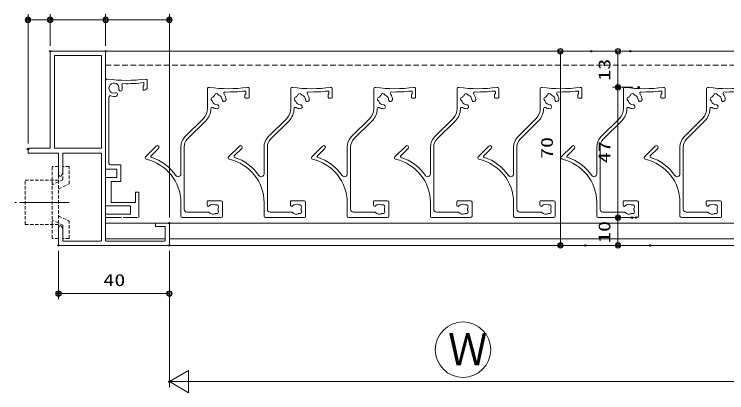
# Model space of a CAD drawing. Units: millimetres on the paper. Extents: x -395 to 395, y -281 to 281.
# Drawn here: x -36.7 to 220.2, y -133.9 to 2.6 of the extents above; entities that cross this region are included whole.
import ezdxf
from ezdxf.enums import TextEntityAlignment as Align

# ---------------------------------------------------------------- set-up
doc = ezdxf.new("R2010")
doc.units = ezdxf.units.MM
doc.header["$PDMODE"] = 32
doc.header["$PDSIZE"] = 0.5
for name, pattern in [('DASHED1', [1.8, 1.2, -0.6]), ('DASHED2', [3, 2, -1]), ('LONG_DOUBLE_CHAIN', [21.8, 18, -1, 0.6, -0.6, 0.6, -1])]:
    doc.linetypes.add(name, pattern=pattern)
for name, color, linetype, lineweight in [('0-2_USERZ', 3, 'Continuous', 9), ('0-4__0-0_', 2, 'Continuous', 9), ('0-6__0-7_', 7, 'Continuous', 9), ('0-7_YSS_ZEN', 6, 'Continuous', 9), ('0-8_0', 7, 'Continuous', 9), ('0-A_SHAPE', 7, 'Continuous', 9), ('0-B_SUNPOU', 3, 'Continuous', 9), ('0-E_KATAZAI', 7, 'Continuous', 9)]:
    doc.layers.add(name, color=color, linetype=linetype, lineweight=lineweight)
for name, color, linetype in [('0-9_DEFPOINTS', 1, 'Continuous'), ('0-C_YKK_H1901', 7, 'Continuous'), ('0-F_PROCESSING', 7, 'Continuous')]:
    doc.layers.add(name, color=color, linetype=linetype)
doc.styles.add('ＭＳ ゴシック', font='')
doc.styles.get('ＭＳ ゴシック').set_extended_font_data('MS Gothic')

# ---------------------------------------------------------------- blocks, each defined once
blk = doc.blocks.new('DOT1')
at = {"layer": '0-8_0'}
blk.add_line((0, 0), (-1, 0), dxfattribs=at)
for radius in [0.5, 0.325]:
    blk.add_circle((0, 0), radius, dxfattribs=at)
blk = doc.blocks.new('HANE-L')
at = {"layer": '0-E_KATAZAI'}
for p, q in [((0, 49.5), (0, 17.5)), ((15, 47), (15, 49.5)), ((14, 46), (13.5, 46)), ((1.2, 43.454), (1.2, 42.014)), ((1.2, 19.5), (1.2, 42.583)), ((1.7, 19), (5.5, 19)), ((5.5, 13), (5.5, 19)), ((0, 17.5), (4, 17.5)), ((4, 14.5), (4, 17.5)), ((0, 14.5), (4, 14.5)), ((0, 4.201), (0, 14.5)), ((2, 5.401), (2, 13)), ((2, 13), (5.5, 13)), ((4.5, 13), (4.488, 13)), ((10.8, 5.401), (10.8, 9.201)), ((10.8, 5.401), (2, 5.401)), ((9, 4.201), (0, 4.201)), ((9, 1.201), (9, 4.201)), ((9, 1.201), (0, 1.201)), ((0, 0), (0, 1.201)), ((0, 0), (5.711, 0)), ((6.289, 0), (11.5, 0))]:
    blk.add_line(p, q, dxfattribs=at)
for points in [[(13.5, 46), (13.5, 47.5), (13.8, 47.5), (13.8, 48.702)], [(12, 0), (12, 9.201), (10.8, 9.201)]]:
    blk.add_lwpolyline(points, dxfattribs=at)
for centre, radius, start, end in [((0.5, 49.5), 0.5, 82.03235, 180), ((7.5, 99.512), 50, 262.03235, 278.00802), ((14.5, 49.5), 0.5, 0, 97.96764), ((3, 46.707), 1.8, 349.11757, 287.58758), ((5.357, 46.254), 0.6, 169.11757, 349.11757), ((6.315, 47.829), 0.5, 88.68687, 198.70083), ((3, 46.704), 3, 349.11757, 18.70084), ((3, 46.704), 3, 349.11757, 18.70084), ((7.5, 99.512), 51.2, 268.68686, 277.06797), ((14, 47), 1, 270, 0), ((1.7, 43.457), 0.5, 68.19625, 180), ((1.7, 43.454), 0.5, 68.19625, 180), ((1.7, 43.454), 0.5, 68.19625, 180), ((3, 46.707), 3, 248.19625, 287.58758), ((3.725, 44.416), 0.6, 287.58758, 107.58758), ((1.7, 19.5), 0.5, 180, 270)]:
    blk.add_arc(centre, radius, start, end, dxfattribs=at)
blk = doc.blocks.new('3K-57471')
at = {"layer": '0-A_SHAPE'}
for p, q in [((9.62, 39.338), (9.62, 46.5)), ((24.62, 46.5), (24.62, 43.38)), ((23.12, 43.38), (23.12, 44.28)), ((23.42, 44.8), (23.42, 45.363)), ((24.32, 43.08), (23.42, 43.08)), ((1.464, 29.112), (8.156, 35.803)), ((9.004, 34.954), (2.313, 28.263)), ((-12.794, 21.894), (-8.893, 25.794)), ((-8.044, 24.946), (-10.73, 22.26)), ((0, 15.736), (0, 25.576)), ((1.2, 25.576), (1.2, 3)), ((0, 0.5), (0, 5.429)), ((9.5, 4.486), (9.5, 5.8)), ((9.8, 6.1), (14.5, 6.1)), ((15, 5.6), (15, 0.5)), ((14.5, 0), (0.5, 0)), ((2.2, 2), (9.975, 2))]:
    blk.add_line(p, q, dxfattribs=at)
for centre, radius, start, end in [((10.12, 46.5), 0.5, 82.03236, 180), ((17.12, 96.512), 50, 262.03236, 277.96764), ((24.12, 46.5), 0.5, 0, 97.96764), ((13.12, 42.5), 1.8, 128.09805, 141.90195), ((11.824, 44.153), 0.3, 308.09805, 350.38402), ((12.86, 43.977), 0.75, 29.61598, 170.38402), ((13.772, 44.496), 0.3, 209.61598, 251.90195), ((13.12, 42.5), 1.8, 1.2602, 71.90195), ((15.999, 44.825), 0.5, 88.75705, 218.92388), ((13.12, 42.5), 3.2, 1.2602, 38.92388), ((17.12, 96.512), 51.2, 268.75705, 276.69043), ((23.12, 45.363), 0.3, 0, 96.69043), ((23.42, 44.28), 0.3, 120, 180), ((23.12, 44.8), 0.3, 300, 0), ((11.643, 42.76), 0.75, 99.61598, 240.38402), ((11.124, 41.848), 0.3, 18.09805, 60.38402), ((13.12, 42.5), 1.8, 198.09805, 268.7398), ((11.467, 43.796), 0.3, 279.61598, 321.90195), ((15.619, 42.555), 0.7, 181.2602, 1.2602), ((23.42, 43.38), 0.3, 180, 270), ((24.32, 43.38), 0.3, 270, 0), ((4.62, 39.338), 5, 315, 0), ((4.62, 39.338), 6.2, 315, 359.39656), ((11.32, 39.268), 0.5, 60.8835, 179.39656), ((13.12, 42.5), 3.2, 240.8835, 268.7398), ((13.065, 40.001), 0.7, 268.7398, 88.7398), ((5, 25.576), 5, 135, 180), ((-8.469, 25.37), 0.6, 315, 135), ((5, 25.576), 3.8, 135, 180), ((-12.44, 21.54), 0.5, 135, 257.54002), ((-16, 5.429), 16, 0, 77.54002), ((-10.518, 22.048), 0.3, 135, 251.74428), ((-16, 5.429), 17.2, 34.49498, 71.74428), ((-1, 15.736), 1, 214.49498, 0), ((9.8, 5.8), 0.3, 90, 180), ((14.5, 5.6), 0.5, 0, 90), ((2.2, 3), 1, 180, 270), ((9.922, 4.486), 0.422, 180, 319.05695), ((11.6, 3.03), 1.8, 63.09805, 139.05695), ((12.55, 4.903), 0.3, 243.09805, 285.38402), ((12.829, 3.89), 0.75, 324.61598, 105.38402), ((12.829, 2.17), 0.75, 254.61598, 35.38402), ((13.685, 3.282), 0.3, 144.61598, 186.90195), ((13.685, 2.778), 0.3, 173.09805, 215.38402), ((11.6, 3.03), 1.8, 353.09805, 6.90195), ((0.5, 0.5), 0.5, 180, 270), ((9.975, 1.7), 0.3, 39.29648, 90), ((11.6, 3.03), 1.8, 219.29648, 296.90195), ((12.55, 1.157), 0.3, 74.61598, 116.90195), ((14.5, 0.5), 0.5, 270, 0)]:
    blk.add_arc(centre, radius, start, end, dxfattribs=at)
blk = doc.blocks.new('K-12688')
at = {"layer": '0-8_0', "color": 4, "linetype": 'DASHED1'}
for p, q in [((-6.721, 3.9), (-13, 3.9)), ((-13, 3.9), (-13, 1.6)), ((-4.903, 0), (-6.721, 3.9)), ((4.903, 0), (6.721, 3.9)), ((13.003, 3.9), (6.721, 3.9)), ((13.003, 3.9), (13.003, 1.6)), ((-8.187, 1.6), (-13, 1.6)), ((13, 0), (-13, 0)), ((-13, 0), (-13, -2.3)), ((-8.187, 1.6), (-7.44, 0)), ((-8, 0), (-8, -12)), ((-7.44, 0), (-6.368, -2.3)), ((7.44, 0), (6.368, -2.3)), ((8.186, 1.6), (7.44, 0)), ((8, 0), (8, -12)), ((13.003, 1.6), (8.186, 1.6)), ((13, 0), (13, -2.3)), ((-8, -2.3), (-13, -2.3)), ((8, -2.3), (-8, -2.3)), ((13, -2.3), (8, -2.3)), ((8, -12), (-8, -12))]:
    blk.add_line(p, q, dxfattribs=at)
at = {"layer": '0-8_0', "color": 4, "linetype": 'LONG_DOUBLE_CHAIN'}
blk.add_line((0, 3.9), (0, -15.96), dxfattribs=at)
blk = doc.blocks.new('TWAKU_W')
at = {"layer": '0-2_USERZ', "color": 7}
blk.add_line((42.004, 33.2), (42.004, 26.2), dxfattribs=at)
at = {"layer": '0-8_0'}
for p, q in [((25, 1.8), (25, 70)), ((25, 70), (45.004, 70)), ((45.004, 70), (45.004, 35)), ((26.5, 35), (26.5, 68.5)), ((26.5, 68.5), (43.504, 68.5)), ((43.504, 68.5), (43.504, 35)), ((43.504, 35), (26.5, 35)), ((45.004, 35), (52.704, 35)), ((53.004, 34.7), (53.004, 33.5)), ((40.404, 33.2), (26.5, 33.2)), ((26.5, 33.2), (26.5, 1.8)), ((52.704, 33.2), (42.004, 33.2)), ((42.004, 33.2), (42.004, 25.5)), ((7, 8), (2, 8)), ((7, 6.8), (7, 8)), ((3.5, 6.8), (3.5, 1.8)), ((7, 6.8), (3.5, 6.8)), ((42.004, 6.5), (42.004, 0)), ((3.8, 1.5), (24.7, 1.5)), ((26.8, 1.5), (40.404, 1.5))]:
    blk.add_line(p, q, dxfattribs=at)
for points in [[(41.504, 25), (41.034, 25), (40.404, 26.091), (40.404, 33.2)], [(42.004, 0), (2, 0), (2, 8)], [(40.404, 1.5), (40.404, 5.909), (41.034, 7), (41.504, 7)]]:
    blk.add_lwpolyline(points, dxfattribs=at)
for centre, radius, start, end in [((52.704, 34.7), 0.3, 360, 90), ((52.704, 33.5), 0.3, 270, 0), ((41.504, 25.5), 0.5, 270, 0), ((41.504, 6.5), 0.5, 0, 90), ((3.8, 1.8), 0.3, 180, 270), ((24.7, 1.8), 0.3, 270, 0), ((26.8, 1.8), 0.3, 180, 270)]:
    blk.add_arc(centre, radius, start, end, dxfattribs=at)
blk = doc.blocks.new('ALW1')
at = {"layer": '0-8_0'}
blk.add_line((0, 0), (-1, 0), dxfattribs=at)
blk.add_lwpolyline([(-0.34641, -0.2), (0, 0), (-0.34641, 0.2)], close=True, dxfattribs=at)

msp = doc.modelspace()

# ---------------------------------------------------------------- linework, layer by layer
at = {"layer": '0-2_USERZ'}
for p, q in [((-31.743, -44.06), (-31.743, 2.594)), ((-23.743, -8.76), (-23.743, 2.594)), ((-23.743, -8.76), (-23.743, 2.594)), ((-3.739, -8.76), (-3.739, 2.594)), ((-3.739, -8.76), (-3.739, 2.594)), ((19.261, -70.76), (19.261, 2.594)), ((-25.743, 0.594), (-29.743, 0.594)), ((-5.739, 0.594), (-21.743, 0.594)), ((-1.739, 0.594), (17.261, 0.594)), ((169.46, -10.76), (158.272, -10.76)), ((160.272, -12.76), (160.272, -78.76)), ((167.224, -80.76), (158.272, -80.76))]:
    msp.add_line(p, q, dxfattribs=at)
at = {"layer": '0-4__0-0_'}
for p, q in [((-3.739, -10.76), (253.716, -10.76)), ((-3.739, -72.76), (253.263, -72.76)), ((17.761, -78.46), (-3.739, -78.46)), ((19.261, -78.46), (230.263, -78.46)), ((19.261, -80.76), (230.263, -80.76))]:
    msp.add_line(p, q, dxfattribs=at)
at = {"layer": '0-4__0-0_', "linetype": 'DASHED2'}
msp.add_line((-3.739, -15.76), (253.716, -15.76), dxfattribs=at)
at = {"layer": '0-6__0-7_'}
msp.add_circle((125.15, -118.394), 10, dxfattribs=at)
at = {"layer": '0-7_YSS_ZEN'}
for p, q in [((19.261, -82.76), (19.261, -131.916)), ((210.263, -129.916), (39.261, -129.916))]:
    msp.add_line(p, q, dxfattribs=at)
at = {"layer": '0-9_DEFPOINTS'}
for p in [(-31.743, 0.594), (-23.743, 0.594), (19.261, 0.594), (-23.743, -10.76), (-3.739, -10.76), (171.46, -10.76), (185.461, -10.76), (181.005, -23.76), (188.463, -23.76), (-31.743, -46.06), (181.005, -70.761), (186.036, -70.761), (187.546, -70.76), (19.261, -72.76), (-20.743, -80.76), (19.261, -80.76), (19.261, -80.76), (160.272, -80.76), (169.224, -80.76), (181.005, -80.76), (192.527, -80.76), (-20.743, -98.158), (19.261, -129.916)]:
    msp.add_point(p, dxfattribs=at)
at = {"layer": '0-B_SUNPOU'}
for p, q in [((183.461, -10.76), (179.005, -10.76)), ((181.005, -12.76), (181.005, -21.76)), ((186.463, -23.76), (179.005, -23.76)), ((186.463, -23.76), (179.005, -23.76)), ((181.005, -25.76), (181.005, -68.761)), ((185.546, -70.76), (179.005, -70.76)), ((184.036, -70.761), (179.005, -70.761)), ((181.005, -72.76), (181.005, -78.76)), ((190.527, -80.76), (179.005, -80.76)), ((-20.743, -82.76), (-20.743, -100.158)), ((19.261, -82.76), (19.261, -100.158)), ((17.261, -98.158), (-18.743, -98.158))]:
    msp.add_line(p, q, dxfattribs=at)

# ---------------------------------------------------------------- block references
at = {"layer": '0-2_USERZ', "xscale": 2, "yscale": 2}
for p, rotation in [((-31.743, 0.594), 180), ((-23.743, 0.594), 180), ((-3.739, 0.594), 180), ((160.272, -10.76), 90), ((160.272, -80.76), 270)]:
    msp.add_blockref('DOT1', p, dxfattribs=dict(at, rotation=rotation))
for p in [(-23.743, 0.594), (-3.739, 0.594), (19.261, 0.594)]:
    msp.add_blockref('DOT1', p, dxfattribs=at)
at = {"layer": '0-2_USERZ', "xscale": -1}
msp.add_blockref('TWAKU_W', (21.261, -80.76), dxfattribs=at)
at = {"layer": '0-2_USERZ'}
for p in [(23.384, -70.761), (53.384, -70.761), (83.384, -70.761), (113.384, -70.761), (143.384, -70.761), (173.384, -70.761), (203.384, -70.761)]:
    msp.add_blockref('3K-57471', p, dxfattribs=at)
at = {"layer": '0-7_YSS_ZEN', "xscale": 20, "yscale": 20, "rotation": 180}
msp.add_blockref('ALW1', (19.261, -129.916), dxfattribs=at)
at = {"layer": '0-7_YSS_ZEN', "xscale": 20, "yscale": 20}
msp.add_blockref('ALW1', (230.263, -129.916), dxfattribs=at)
at = {"layer": '0-B_SUNPOU', "xscale": 2, "yscale": 2}
for p, rotation in [((181.005, -10.76), 90), ((181.005, -23.76), 270), ((181.005, -23.76), 90), ((181.005, -70.761), 270), ((181.005, -70.76), 90), ((181.005, -80.76), 270), ((-20.743, -98.158), 180)]:
    msp.add_blockref('DOT1', p, dxfattribs=dict(at, rotation=rotation))
msp.add_blockref('DOT1', (19.261, -98.158), dxfattribs=at)
at = {"layer": '0-C_YKK_H1901', "rotation": 270}
msp.add_blockref('K-12688', (-20.743, -65.26), dxfattribs=at)
at = {"layer": '0-F_PROCESSING'}
msp.add_blockref('HANE-L', (-3.739, -70.76), dxfattribs=at)

# ---------------------------------------------------------------- texts
at = {"layer": '0-2_USERZ', "style": 'ＭＳ ゴシック', "width": 1.35}
msp.add_text('70', height=4.333, rotation=90, dxfattribs=at).set_placement((158.855, -49.618), align=Align.BOTTOM_LEFT)
at = {"layer": '0-6__0-7_', "style": 'ＭＳ ゴシック', "width": 0.9}
msp.add_text('Ｗ', height=11.55, dxfattribs=at).set_placement((119.742, -127.461), align=Align.BOTTOM_LEFT)
at = {"layer": '0-B_SUNPOU', "style": 'ＭＳ ゴシック', "width": 1.35}
for s, p in [('13', (179.588, -21.407)), ('47', (179.588, -51.118)), ('10', (179.588, -79.907))]:
    msp.add_text(s, height=4.333, rotation=90, dxfattribs=at).set_placement(p, align=Align.BOTTOM_LEFT)
msp.add_text('40', height=4.333, dxfattribs=at).set_placement((-4.598, -96.741), align=Align.BOTTOM_LEFT)

doc.saveas('drawing.dxf')
